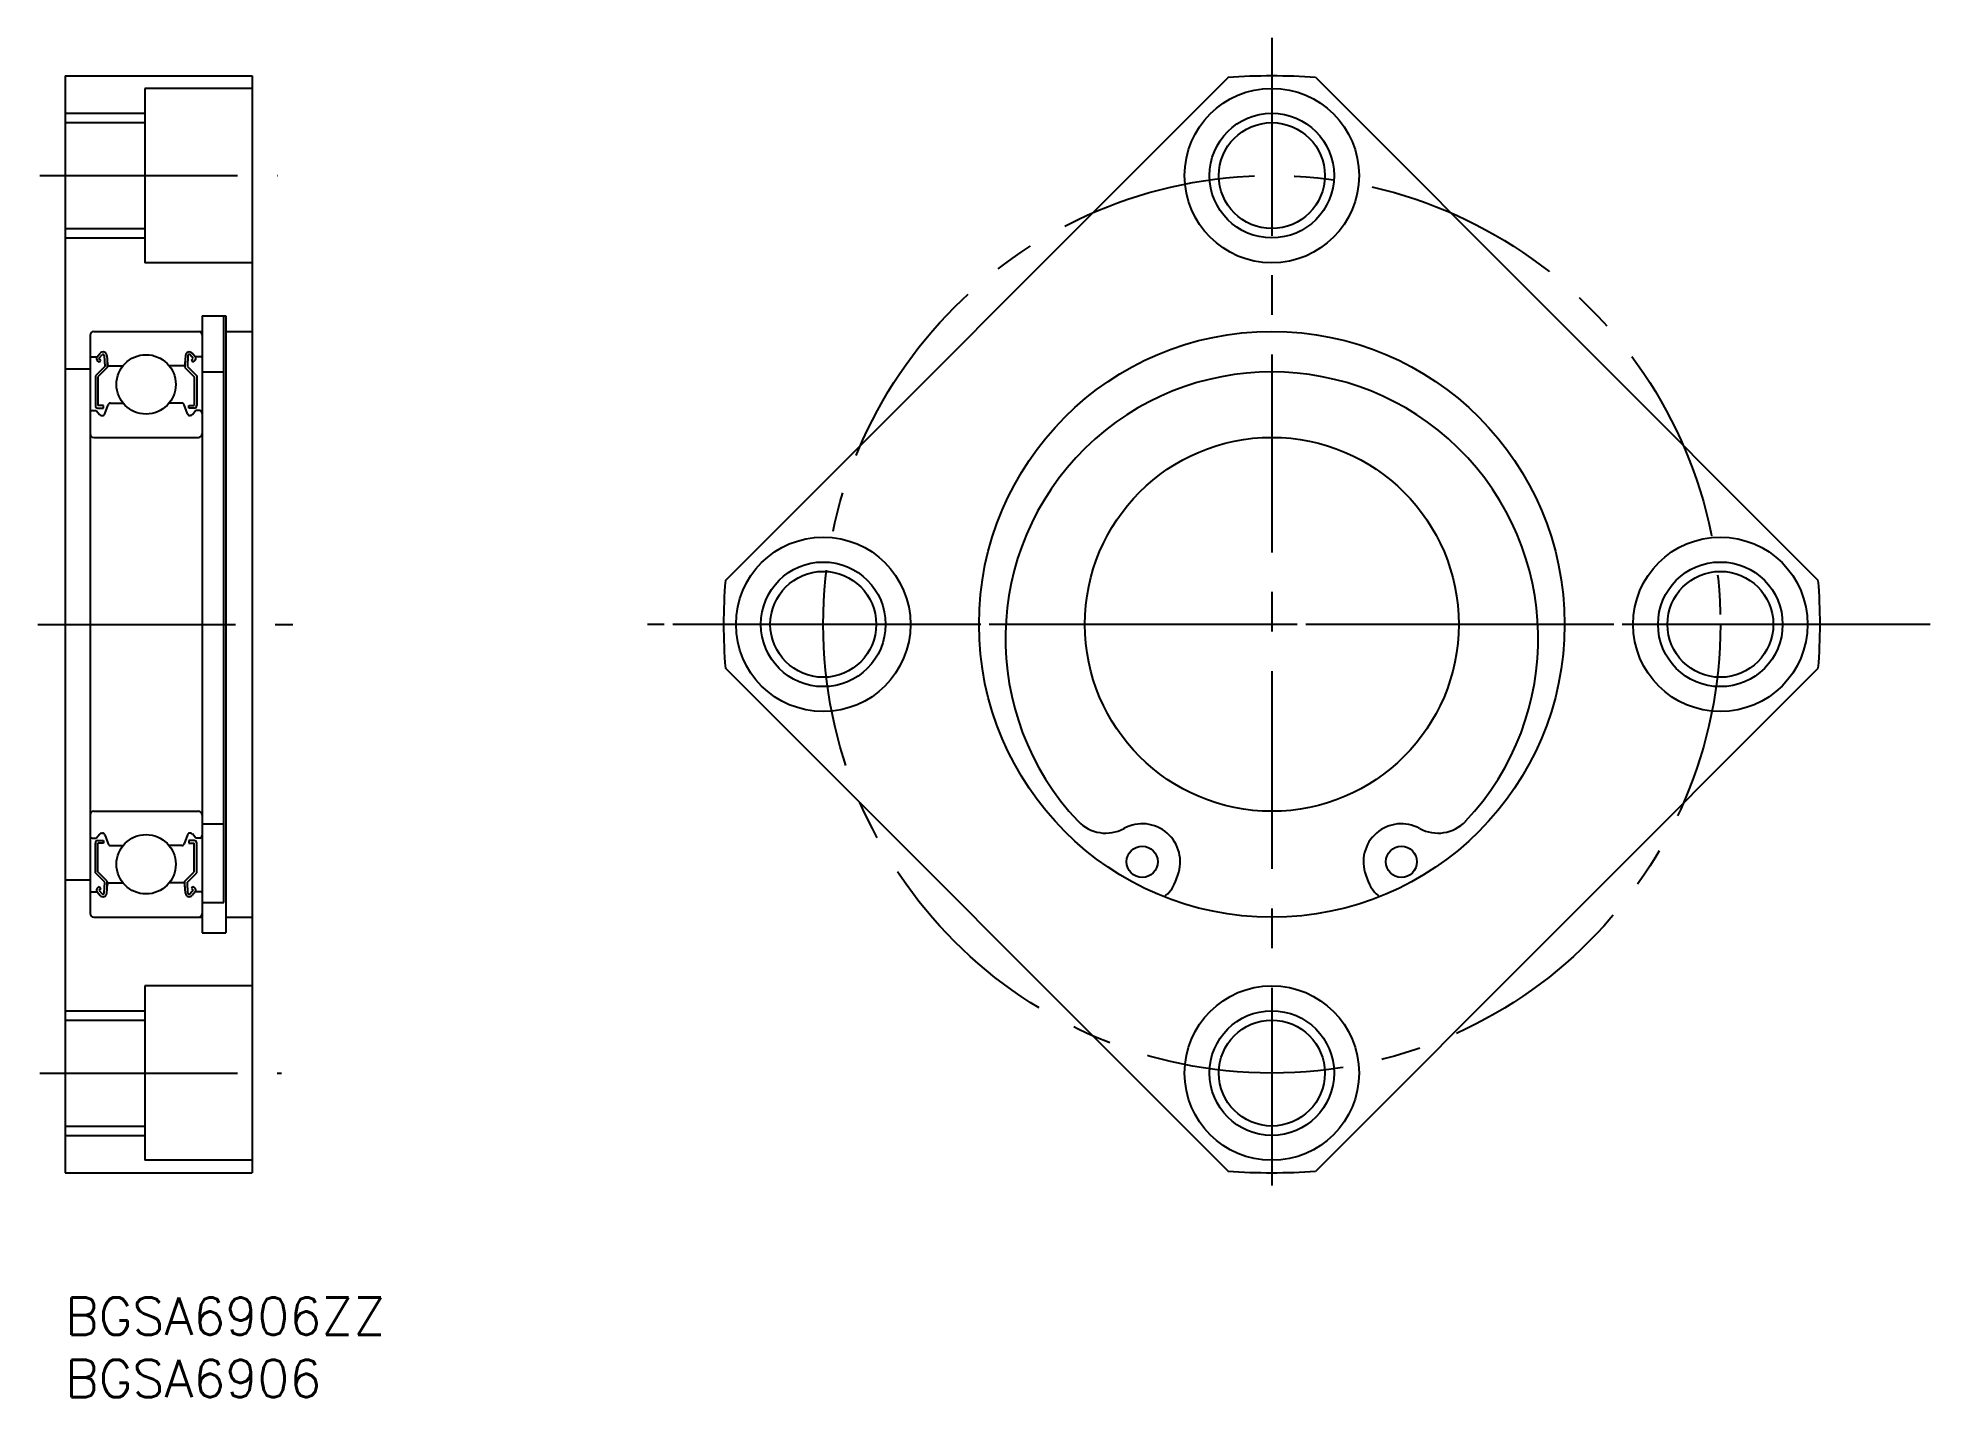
# Model space of a CAD drawing. Extents: x -2 to 150, y -8 to 101.
import ezdxf

# ---------------------------------------------------------------- set-up
doc = ezdxf.new("R2010")
doc.units = 0
doc.header["$LTSCALE"] = 0.5
doc.linetypes.add('CENTER', pattern=[50.8, 31.75, -6.35, 6.35, -6.35])
for name, color, linetype in [('MSM_CENTER', 1, 'CENTER'), ('MSM_CONTINUOUS', 7, 'CONTINUOUS'), ('MSM_NARROW', 5, 'CONTINUOUS'), ('MSM_PART_NUMBER', 7, 'CONTINUOUS')]:
    doc.layers.add(name, color=color, linetype=linetype)
doc.styles.get("Standard").update_dxf_attribs({"font": 'txt.shx', "height": 3, "bigfont": 'bigfont.shx'})

# ---------------------------------------------------------------- blocks, each defined once
blk = doc.blocks.new('*U8')
at = {"layer": 'MSM_PART_NUMBER'}
blk.add_text('BGSA6906ZZ', height=3, dxfattribs=at).set_placement((0, -3))
blk = doc.blocks.new('*U9')
at = {"layer": 'MSM_PART_NUMBER'}
blk.add_text('BGSA6906', height=3, dxfattribs=at).set_placement((0, -8))

msp = doc.modelspace()

# ---------------------------------------------------------------- linework, layer by layer
at = {"layer": 'MSM_CENTER'}
for p, q in [((96.85, 101.05), (96.85, 6.34)), ((-2.03, 90), (17.05, 90)), ((-2.19, 54), (18.27, 54)), ((-2.19, 54), (18.27, 54)), ((140.85, 54), (46.75, 54)), ((149.69, 54), (46.75, 54)), ((-2.03, 18), (17.36, 18))]:
    msp.add_line(p, q, dxfattribs=at)
msp.add_circle((96.85, 54), 36, dxfattribs=at)
at = {"layer": 'MSM_CONTINUOUS'}
for p, q in [((0, 98), (0, 10)), ((0, 98), (15, 98)), ((15, 98), (15, 10)), ((52.99, 57.52), (93.34, 97.86)), ((140.71, 57.52), (100.37, 97.86)), ((6.4, 97), (6.4, 83)), ((15, 97), (6.4, 97)), ((0, 94.25), (6.4, 94.25)), ((0, 85.75), (6.4, 85.75)), ((15, 83), (6.4, 83)), ((2.3, 77.5), (11, 77.5)), ((11, 78.75), (11, 29.25)), ((11, 78.75), (12.9, 78.75)), ((12.75, 31.68, 1.25), (12.75, 78.75, 1.25)), ((12.9, 78.75), (12.9, 29.25)), ((12.95, 77.5), (15, 77.5)), ((2, 77.2), (2, 30.8)), ((0, 74.5), (2, 74.5)), ((2.1, 75.45), (2.56, 75.45)), ((3.18, 74.68), (2.43, 73.93)), ((2.56, 75.45), (2.81, 75.75)), ((2.74, 75.04), (2.58, 75.17)), ((3.38, 74.6), (2.63, 73.85)), ((2.71, 75.32), (2.96, 75.62)), ((2.87, 75.19), (2.71, 75.32)), ((2.74, 75.04), (2.87, 75.19)), ((3.14, 75.56), (3.18, 74.68)), ((3.34, 75.58), (3.4, 74.84)), ((3.38, 75.07), (3.38, 74.6)), ((3.5, 74.75), (4.65, 74.75)), ((9.5, 74.75), (8.35, 74.75)), ((9.66, 75.58), (9.6, 74.84)), ((9.62, 75.07), (9.62, 74.6)), ((9.62, 74.6), (10.37, 73.85)), ((9.86, 75.56), (9.82, 74.68)), ((9.82, 74.68), (10.57, 73.93)), ((10.29, 75.32), (10.04, 75.62)), ((10.13, 75.19), (10.29, 75.32)), ((10.26, 75.04), (10.13, 75.19)), ((10.44, 75.45), (10.19, 75.75)), ((10.26, 75.04), (10.42, 75.17)), ((10.9, 75.45), (10.44, 75.45)), ((2.43, 73.93), (2.43, 71.55)), ((2.63, 73.85), (2.63, 71.55)), ((10.37, 73.85), (10.37, 71.55)), ((10.57, 73.93), (10.57, 71.55)), ((11, 74.25), (12.75, 74.25)), ((3.08, 71.55), (2.63, 71.55)), ((3.08, 71.35), (3.08, 71.55)), ((3.18, 70.88), (3.45, 71.62)), ((3.64, 71.75), (4.65, 71.75)), ((9.36, 71.75), (8.35, 71.75)), ((9.82, 70.88), (9.55, 71.62)), ((9.92, 71.55), (10.37, 71.55)), ((9.92, 71.35), (9.92, 71.55)), ((2.2, 71.15), (2.5, 71.15)), ((2.5, 71.15), (2.78, 70.82)), ((2.63, 71.35), (3.08, 71.35)), ((2.93, 70.75), (2.99, 70.75)), ((10.37, 71.35), (9.92, 71.35)), ((10.07, 70.75), (10.01, 70.75)), ((10.5, 71.15), (10.22, 70.82)), ((10.8, 71.15), (10.5, 71.15)), ((2.3, 69), (10.7, 69)), ((93.34, 10.14), (52.99, 50.48)), ((100.37, 10.14), (140.71, 50.48)), ((2.3, 39), (10.7, 39)), ((11, 38), (12.75, 38)), ((2.2, 36.85), (2.5, 36.85)), ((2.5, 36.85), (2.78, 37.18)), ((2.63, 36.65), (3.08, 36.65)), ((2.93, 37.25), (2.99, 37.25)), ((3.08, 36.65), (3.08, 36.45)), ((3.18, 37.12), (3.45, 36.38)), ((9.82, 37.12), (9.55, 36.38)), ((9.92, 36.65), (9.92, 36.45)), ((10.37, 36.65), (9.92, 36.65)), ((10.07, 37.25), (10.01, 37.25)), ((10.5, 36.85), (10.22, 37.18)), ((10.8, 36.85), (10.5, 36.85)), ((2.43, 34.07), (2.43, 36.45)), ((2.63, 34.15), (2.63, 36.45)), ((3.08, 36.45), (2.63, 36.45)), ((3.64, 36.25), (4.65, 36.25)), ((3.89, 36.25), (3.89, 36.25)), ((9.36, 36.25), (8.35, 36.25)), ((9.92, 36.45), (10.37, 36.45)), ((10.37, 34.15), (10.37, 36.45)), ((10.57, 34.07), (10.57, 36.45)), ((0, 33.5), (2, 33.5)), ((3.18, 33.32), (2.43, 34.07)), ((3.38, 33.4), (2.63, 34.15)), ((9.62, 33.4), (10.37, 34.15)), ((9.82, 33.32), (10.57, 34.07)), ((89.09, 33.3), (89.31, 33.88)), ((104.4, 33.88), (104.62, 33.3)), ((2.1, 32.55), (2.56, 32.55)), ((2.56, 32.55), (2.81, 32.25)), ((2.74, 32.96), (2.58, 32.83)), ((2.87, 32.81), (2.71, 32.68)), ((2.71, 32.68), (2.96, 32.38)), ((2.74, 32.96), (2.87, 32.81)), ((3.14, 32.44), (3.18, 33.32)), ((3.34, 32.42), (3.4, 33.16)), ((3.38, 32.93), (3.38, 33.4)), ((3.5, 33.25), (4.65, 33.25)), ((9.5, 33.25), (8.35, 33.25)), ((9.66, 32.42), (9.6, 33.16)), ((9.62, 32.93), (9.62, 33.4)), ((9.86, 32.44), (9.82, 33.32)), ((10.29, 32.68), (10.04, 32.38)), ((10.26, 32.96), (10.13, 32.81)), ((10.13, 32.81), (10.29, 32.68)), ((10.44, 32.55), (10.19, 32.25)), ((10.26, 32.96), (10.42, 32.83)), ((10.9, 32.55), (10.44, 32.55)), ((2.3, 30.5), (11, 30.5)), ((11, 31.68), (12.75, 31.68)), ((12.95, 30.5), (15, 30.5)), ((11, 29.25), (12.9, 29.25)), ((6.4, 25), (6.4, 11)), ((15, 25), (6.4, 25)), ((0, 22.25), (6.4, 22.25)), ((0, 13.75), (6.4, 13.75)), ((15, 11), (6.4, 11)), ((0, 10), (15, 10))]:
    msp.add_line(p, q, dxfattribs=at)
for centre, radius in [((96.85, 90), 7), ((96.85, 90), 4.25), ((96.85, 54), 23.5), ((6.5, 73.25), 2.38), ((96.85, 54), 15), ((60.85, 54), 7), ((132.85, 54), 7), ((60.85, 54), 4.25), ((132.85, 54), 4.25), ((6.5, 34.75), 2.38), ((86.45, 34.95), 1.25), ((107.25, 34.95), 1.25), ((96.85, 18), 7), ((96.85, 18), 4.25)]:
    msp.add_circle(centre, radius, dxfattribs=at)
for centre, radius, start, end in [((96.85, 54), 44, 85.4154, 94.5846), ((2.3, 77.2), 0.3, 90, 180), ((10.7, 77.2), 0.3, 0, 90), ((2.1, 75.55), 0.1, 180, 270), ((2.71, 75.32), 0.2, 140.001, 230.0841), ((3.04, 75.55), 0.3, 4.9967, 140.001), ((3.04, 75.56), 0.1, 2.8198, 140), ((3.5, 74.85), 0.1, 184.9967, 270.0005), ((9.5, 74.85), 0.1, 269.9995, 355.0033), ((9.96, 75.55), 0.3, 39.999, 175.0033), ((9.96, 75.56), 0.1, 40, 177.1802), ((10.29, 75.32), 0.2, 309.9159, 39.999), ((10.9, 75.55), 0.1, 270, 0), ((96.85, 52.87), 21.38, 316.6826, 223.3174), ((2.63, 71.55), 0.2, 180, 270), ((3.64, 71.55), 0.2, 90, 159.9921), ((9.36, 71.55), 0.2, 20.0079, 90), ((10.37, 71.55), 0.2, 270, 0), ((2.2, 70.95), 0.2, 90, 180), ((2.93, 70.95), 0.2, 219.9936, 270), ((2.99, 70.95), 0.2, 270, 339.9921), ((10.01, 70.95), 0.2, 200.0079, 270), ((10.07, 70.95), 0.2, 270, 320.0064), ((10.8, 70.95), 0.2, 0, 90), ((2.3, 69.3), 0.3, 180, 270), ((10.7, 69.3), 0.3, 270, 0), ((96.85, 54), 44, 175.4154, 184.5846), ((96.85, 54), 44, 355.4154, 4.5846), ((2.3, 38.7), 0.3, 90, 180), ((10.7, 38.7), 0.3, 0, 90), ((83.52, 40.3), 3.05, 223.3174, 298.7349), ((86.45, 34.95), 3.05, 339.4426, 118.7349), ((107.25, 34.95), 3.05, 61.2651, 200.5574), ((110.19, 40.3), 3.05, 241.2651, 316.6826), ((2.2, 37.05), 0.2, 180, 270), ((2.63, 36.45), 0.2, 90, 180), ((2.93, 37.05), 0.2, 90, 140.0064), ((2.99, 37.05), 0.2, 20.0079, 90), ((10.01, 37.05), 0.2, 90, 159.9921), ((10.07, 37.05), 0.2, 39.9936, 90), ((10.37, 36.45), 0.2, 0, 90), ((10.8, 37.05), 0.2, 270, 0), ((3.64, 36.45), 0.2, 200.0079, 270), ((9.36, 36.45), 0.2, 270, 339.9921), ((2.1, 32.45), 0.1, 90, 180), ((2.71, 32.68), 0.2, 129.9159, 219.999), ((3.04, 32.45), 0.3, 219.999, 355.0033), ((3.04, 32.44), 0.1, 220, 357.1802), ((3.5, 33.15), 0.1, 89.9995, 175.0033), ((9.5, 33.15), 0.1, 4.9967, 90.0005), ((9.96, 32.45), 0.3, 184.9967, 320.001), ((9.96, 32.44), 0.1, 182.8198, 320), ((10.29, 32.68), 0.2, 320.001, 50.0841), ((10.9, 32.45), 0.1, 0, 90), ((86.75, 34.18), 2.5, 305.7418, 339.4426), ((106.96, 34.18), 2.5, 200.5574, 234.2582), ((2.3, 30.8), 0.3, 180, 270), ((10.7, 30.8), 0.3, 270, 0), ((96.85, 54), 44, 265.4154, 274.5846)]:
    msp.add_arc(centre, radius, start, end, dxfattribs=at)
at = {"layer": 'MSM_NARROW'}
for p, q in [((0, 95), (6.4, 95)), ((0, 85), (6.4, 85)), ((0, 23), (6.4, 23)), ((0, 13), (6.4, 13))]:
    msp.add_line(p, q, dxfattribs=at)
for centre in [(96.85, 90), (60.85, 54), (132.85, 54), (96.85, 18)]:
    msp.add_circle(centre, 5, dxfattribs=at)

# ---------------------------------------------------------------- block references
at = {"layer": 'MSM_CONTINUOUS'}
for name in ['*U8', '*U9']:
    msp.add_blockref(name, (0, 0), dxfattribs=at)

doc.saveas('drawing.dxf')
